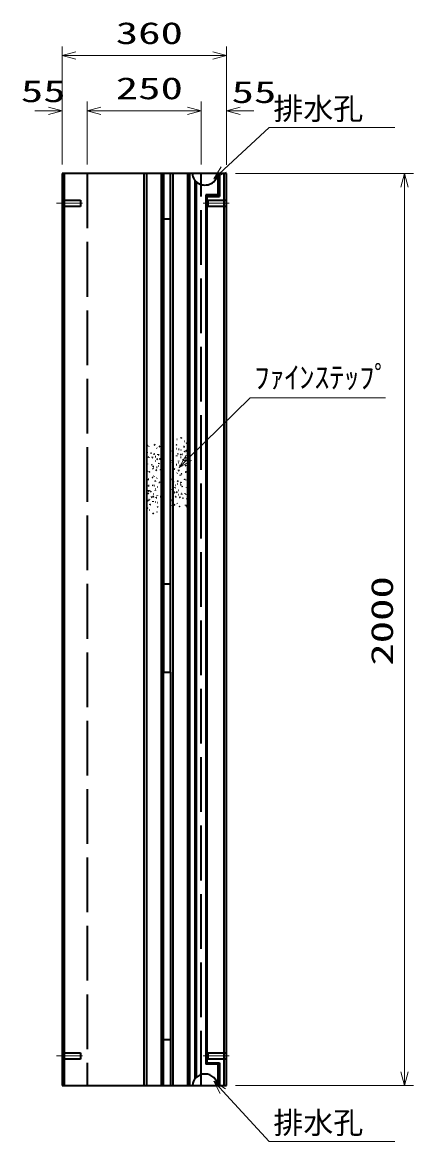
# Model space of a CAD drawing. Units: millimetres on the paper. Extents: x 0 to 841, y 0 to 594.
# Drawn here: x 176.2 to 219.1, y 284.3 to 407 of the extents above; entities that cross this region are included whole.
import ezdxf
from ezdxf.enums import TextEntityAlignment as Align

# ---------------------------------------------------------------- set-up
doc = ezdxf.new("R2010")
doc.units = ezdxf.units.MM
doc.linetypes.add('DASHED', pattern=[7.5, 6, -1.5])
doc.linetypes.add('USER1', pattern=[18.5, 12, -1.5, 3.5, -1.5])
for name, color, linetype, lineweight in [('D-BMK（構造物基準線）', 2, 'USER1', 18), ('D-STR-DIM（寸法）', 7, 'Continuous', 13), ('D-STR-HTXT（WS-旗）', 7, 'Continuous', 13), ('D-STR-HTXT（旗上げ）', 7, 'Continuous', 13), ('D-STR（構造物）', 1, 'Continuous', 35)]:
    doc.layers.add(name, color=color, linetype=linetype, lineweight=lineweight)
doc.styles.add('ＭＳ ゴシック', font='')
doc.styles.get('ＭＳ ゴシック').set_extended_font_data('MS Gothic')

# ---------------------------------------------------------------- blocks, each defined once
blk = doc.blocks.new('_Open30')
at = {"color": 7, "linetype": 'Continuous', "lineweight": 13}
for p, q in [((-1, 0.2679), (0, 0)), ((0, 0), (-1, -0.2679)), ((0, 0), (-1, 0))]:
    blk.add_line(p, q, dxfattribs=at)

msp = doc.modelspace()

# ---------------------------------------------------------------- linework, layer by layer
at = {"layer": 'D-BMK（構造物基準線）'}
for p, q in [((179.988, 387.185), (182.838, 387.185)), ((198.913, 387.185), (196.063, 387.185)), ((179.988, 293.685), (182.838, 293.685)), ((198.913, 293.685), (196.063, 293.685))]:
    msp.add_line(p, q, dxfattribs=at)
at = {"layer": 'D-STR-DIM（寸法）'}
for p, q in [((180.599, 398.331), (180.599, 404.381)), ((198.599, 398.361), (198.599, 404.381)), ((182.099, 403.381), (197.099, 403.381)), ((180.599, 391.435), (180.599, 398.331)), ((183.349, 391.486), (183.349, 398.331)), ((183.349, 391.435), (183.349, 398.331)), ((195.849, 391.435), (195.849, 398.331)), ((195.849, 391.471), (195.849, 398.331)), ((198.599, 391.404), (198.599, 398.331)), ((179.099, 397.331), (177.599, 397.331)), ((184.849, 397.331), (186.349, 397.331)), ((184.849, 397.331), (194.349, 397.331)), ((194.349, 397.331), (192.849, 397.331)), ((200.099, 397.331), (201.599, 397.331)), ((199.599, 390.435), (219.103, 390.435)), ((218.103, 291.935), (218.103, 388.935)), ((199.599, 290.435), (219.103, 290.435))]:
    msp.add_line(p, q, dxfattribs=at)
at = {"layer": 'D-STR-HTXT（WS-旗）'}
for points in [[(217.053, 395.481), (203.265, 395.481), (198.307, 390.892)], [(217.053, 284.286), (203.265, 284.286), (198.217, 289.819)]]:
    msp.add_lwpolyline(points, dxfattribs=at)
at = {"layer": 'D-STR-HTXT（旗上げ）'}
msp.add_lwpolyline([(216.024, 365.843), (201.194, 365.843), (194.486, 359.26)], dxfattribs=at)
at = {"layer": 'D-STR（構造物）'}
for p, q in [((198.599, 390.435), (180.599, 390.435)), ((180.599, 390.435), (180.599, 290.435)), ((180.849, 290.435), (180.849, 390.435)), ((189.599, 290.435), (189.599, 390.435)), ((189.849, 390.435), (189.849, 290.435)), ((191.469, 390.435), (191.469, 290.435)), ((191.469, 290.435), (191.469, 390.435)), ((191.709, 390.435), (191.709, 385.435)), ((192.478, 385.435), (192.478, 390.435)), ((192.719, 390.435), (192.719, 290.435)), ((194.349, 390.435), (194.349, 290.435)), ((194.599, 290.435), (194.599, 390.435)), ((197.676, 388.108), (197.676, 390.435)), ((197.849, 390.435), (197.849, 387.935)), ((198.349, 290.435), (198.349, 390.435)), ((198.599, 290.435), (198.599, 390.435)), ((195.151, 389.685), (195.151, 291.184)), ((195.325, 291.363), (195.325, 389.506)), ((196.325, 388.108), (196.325, 292.762)), ((197.676, 388.108), (196.325, 388.108)), ((196.325, 388.108), (196.498, 387.935)), ((196.498, 292.935), (196.498, 387.935)), ((196.498, 387.935), (197.849, 387.935)), ((197.849, 387.935), (197.676, 388.108)), ((192.478, 385.435), (191.709, 385.435)), ((191.709, 385.435), (191.709, 345.437)), ((192.478, 345.437), (192.478, 385.435)), ((193.17, 361.314), (193.218, 361.301)), ((193.97, 361.093), (194.02, 361.093)), ((194.237, 360.872), (194.202, 360.837)), ((194.273, 360.837), (194.237, 360.872)), ((189.894, 359.87), (189.89, 359.82)), ((190.043, 360.567), (190.038, 360.517)), ((190.944, 360.377), (190.98, 360.342)), ((191.087, 359.661), (191.087, 359.611)), ((191.147, 359.611), (191.185, 359.644)), ((191.147, 359.611), (191.179, 359.573)), ((191.527, 360.526), (191.548, 360.571)), ((192.657, 359.987), (192.653, 360.036)), ((192.85, 359.588), (192.803, 359.605)), ((193.094, 360.744), (193.129, 360.709)), ((193.156, 360.262), (193.112, 360.237)), ((193.129, 360.709), (193.164, 360.744)), ((193.269, 359.714), (193.228, 359.685)), ((193.269, 359.714), (193.298, 359.673)), ((193.414, 360.163), (193.364, 360.171)), ((193.64, 360.115), (193.657, 360.162)), ((193.779, 359.665), (193.824, 359.686)), ((189.961, 358.564), (189.965, 358.614)), ((189.982, 359.413), (190.015, 359.375)), ((190.113, 359.311), (190.109, 359.261)), ((190.503, 359.31), (190.516, 359.358)), ((190.503, 359.31), (190.551, 359.297)), ((190.844, 358.904), (190.794, 358.904)), ((190.804, 359.424), (190.85, 359.403)), ((191.194, 358.654), (191.242, 358.667)), ((191.194, 358.654), (191.207, 358.606)), ((191.524, 358.789), (191.541, 358.836)), ((192.548, 359.015), (192.51, 358.983)), ((193.1, 358.524), (193.15, 358.52)), ((193.125, 359.511), (193.146, 359.465)), ((193.343, 358.772), (193.393, 358.772)), ((193.347, 358.935), (193.356, 358.885)), ((193.457, 358.411), (193.505, 358.424)), ((193.631, 359.311), (193.581, 359.316)), ((193.86, 359.034), (193.828, 359.072)), ((189.973, 357.815), (189.964, 357.766)), ((190.587, 358.303), (190.574, 358.351)), ((190.587, 358.303), (190.635, 358.316)), ((190.663, 357.228), (190.672, 357.277)), ((190.993, 358.202), (190.943, 358.207)), ((191.208, 358.355), (191.158, 358.355)), ((192.781, 358.057), (192.749, 358.095)), ((192.949, 358.031), (192.906, 358.006)), ((192.949, 358.031), (192.924, 358.074)), ((193.218, 357.583), (193.243, 357.626)), ((193.525, 357.389), (193.516, 357.339)), ((190.73, 356.206), (190.682, 356.193)), ((190.97, 357.034), (190.945, 356.991)), ((191.038, 356.097), (191.088, 356.093)), ((191.239, 356.586), (191.282, 356.611)), ((191.239, 356.586), (191.264, 356.543)), ((191.407, 356.56), (191.439, 356.522)), ((192.993, 355.962), (192.945, 355.949)), ((192.98, 356.261), (193.03, 356.261)), ((192.993, 355.962), (192.98, 356.011)), ((193.195, 356.414), (193.245, 356.41)), ((193.6, 356.314), (193.552, 356.301)), ((193.6, 356.314), (193.613, 356.266)), ((194.215, 356.801), (194.223, 356.851)), ((194.227, 356.053), (194.223, 356.003)), ((190.328, 355.583), (190.36, 355.545)), ((190.409, 354.952), (190.364, 354.931)), ((190.557, 355.306), (190.607, 355.301)), ((190.845, 355.845), (190.795, 355.845)), ((190.841, 355.682), (190.832, 355.732)), ((190.918, 354.903), (190.89, 354.944)), ((190.918, 354.903), (190.959, 354.932)), ((191.063, 355.106), (191.042, 355.151)), ((191.338, 355.029), (191.385, 355.012)), ((191.64, 355.602), (191.678, 355.634)), ((192.664, 355.827), (192.647, 355.78)), ((193.041, 355.005), (193.002, 354.973)), ((193.041, 355.005), (193.009, 355.044)), ((193.101, 354.955), (193.101, 355.005)), ((193.383, 355.193), (193.338, 355.214)), ((193.343, 355.712), (193.393, 355.712)), ((193.685, 355.307), (193.637, 355.32)), ((193.685, 355.307), (193.672, 355.259)), ((194.074, 355.306), (194.079, 355.355)), ((194.205, 355.204), (194.173, 355.242)), ((194.293, 354.747), (194.298, 354.797)), ((189.915, 353.78), (189.95, 353.745)), ((189.95, 353.745), (189.986, 353.78)), ((190.217, 353.524), (190.167, 353.524)), ((190.548, 354.502), (190.531, 354.455)), ((190.774, 354.454), (190.823, 354.446)), ((191.059, 353.908), (191.023, 353.873)), ((191.032, 354.354), (191.075, 354.379)), ((191.059, 353.908), (191.094, 353.873)), ((191.53, 354.63), (191.534, 354.58)), ((192.661, 354.091), (192.64, 354.045)), ((193.243, 354.239), (193.208, 354.275)), ((194.145, 354.05), (194.149, 354.099)), ((191.018, 353.303), (190.97, 353.316)), ((191.709, 345.437), (191.709, 335.758)), ((191.709, 345.437), (192.478, 345.437)), ((192.478, 335.758), (192.478, 345.437)), ((191.709, 335.758), (192.478, 335.758)), ((191.709, 295.435), (191.709, 335.758)), ((192.478, 335.758), (192.478, 295.435)), ((191.709, 290.435), (191.709, 295.435)), ((192.478, 295.435), (191.709, 295.435)), ((192.478, 295.435), (192.478, 290.435)), ((196.325, 292.762), (196.498, 292.935)), ((197.676, 292.762), (196.325, 292.762)), ((196.498, 292.935), (197.849, 292.935)), ((197.849, 292.935), (197.676, 292.762)), ((197.676, 290.435), (197.676, 292.762)), ((197.849, 292.935), (197.849, 290.435)), ((180.599, 290.435), (198.599, 290.435))]:
    msp.add_line(p, q, dxfattribs=at)
at = {"layer": 'D-STR（構造物）', "linetype": 'DASHED'}
for p, q in [((183.349, 390.435), (183.349, 290.435)), ((195.849, 290.435), (195.849, 390.435)), ((180.599, 387.535), (182.599, 387.535)), ((182.599, 386.835), (180.599, 386.835)), ((182.599, 387.535), (182.599, 386.835)), ((196.599, 387.535), (198.599, 387.535)), ((196.599, 386.835), (196.599, 387.535)), ((198.599, 386.835), (196.599, 386.835)), ((180.599, 294.035), (182.599, 294.035)), ((182.599, 293.335), (180.599, 293.335)), ((182.599, 294.035), (182.599, 293.335)), ((196.599, 293.335), (196.599, 294.035)), ((196.599, 294.035), (198.599, 294.035)), ((198.599, 293.335), (196.599, 293.335))]:
    msp.add_line(p, q, dxfattribs=at)
at = {"layer": 'D-STR（構造物）'}
for points in [[(193.587, 361.431), (193.625, 361.463), (193.657, 361.425)], [(189.95, 360.701), (189.912, 360.669), (189.944, 360.631)], [(190.386, 359.727), (190.354, 359.765), (190.392, 359.797)], [(190.733, 359.662), (190.683, 359.666), (190.687, 359.716)], [(190.779, 360.659), (190.734, 360.68), (190.755, 360.725)], [(191.319, 360.55), (191.283, 360.515), (191.319, 360.48)], [(191.566, 360.007), (191.516, 360.007), (191.516, 359.957)], [(193.558, 359.596), (193.599, 359.625), (193.628, 359.584)], [(193.946, 360.52), (193.959, 360.472), (193.911, 360.459)], [(194.037, 359.914), (194.046, 359.963), (194.095, 359.954)], [(194.167, 360.047), (194.208, 360.076), (194.237, 360.035)], [(190.457, 358.471), (190.425, 358.509), (190.463, 358.541)], [(191.051, 359.157), (191.015, 359.121), (191.051, 359.086)], [(191.309, 359.204), (191.296, 359.156), (191.344, 359.143)], [(192.684, 358.722), (192.712, 358.763), (192.671, 358.791)], [(193.614, 358.399), (193.655, 358.37), (193.626, 358.329)], [(193.963, 358.954), (193.934, 358.995), (193.893, 358.967)], [(194.068, 358.429), (194.117, 358.437), (194.126, 358.388)], [(194.12, 358.911), (194.128, 358.96), (194.079, 358.969)], [(194.122, 359.212), (194.147, 359.256), (194.191, 359.231)], [(190.13, 357.772), (190.159, 357.731), (190.2, 357.76)], [(190.622, 358.041), (190.574, 358.054), (190.586, 358.102)], [(190.951, 357.93), (190.913, 357.898), (190.945, 357.86)], [(191.421, 357.935), (191.38, 357.964), (191.409, 358.005)], [(191.583, 357.744), (191.544, 357.711), (191.512, 357.75)], [(193.352, 357.88), (193.4, 357.893), (193.387, 357.941)], [(193.723, 357.474), (193.694, 357.515), (193.653, 357.486)], [(194.105, 357.717), (194.154, 357.725), (194.163, 357.676)], [(194.275, 357.64), (194.316, 357.612), (194.287, 357.571)], [(189.913, 356.976), (189.872, 357.005), (189.9, 357.046)], [(190.082, 356.9), (190.033, 356.891), (190.025, 356.941)], [(190.12, 356.188), (190.071, 356.179), (190.062, 356.229)], [(190.465, 357.143), (190.493, 357.102), (190.534, 357.13)], [(190.574, 356.218), (190.533, 356.246), (190.562, 356.287)], [(190.836, 356.737), (190.788, 356.724), (190.8, 356.676)], [(192.675, 356.867), (192.643, 356.905), (192.605, 356.873)], [(192.779, 356.612), (192.807, 356.653), (192.766, 356.682)], [(193.236, 356.686), (193.275, 356.719), (193.242, 356.757)], [(193.566, 356.576), (193.614, 356.563), (193.601, 356.515)], [(193.731, 356.146), (193.763, 356.108), (193.725, 356.076)], [(194.058, 356.845), (194.029, 356.885), (193.988, 356.857)], [(190.065, 355.404), (190.04, 355.361), (189.997, 355.386)], [(190.068, 355.706), (190.059, 355.656), (190.109, 355.648)], [(190.15, 354.703), (190.141, 354.654), (190.092, 354.663)], [(190.225, 355.663), (190.254, 355.622), (190.295, 355.65)], [(190.629, 355.021), (190.588, 354.992), (190.56, 355.033)], [(191.504, 355.895), (191.475, 355.854), (191.516, 355.825)], [(192.879, 355.412), (192.892, 355.461), (192.843, 355.474)], [(193.137, 355.46), (193.172, 355.495), (193.137, 355.531)], [(193.455, 354.955), (193.505, 354.95), (193.5, 354.901)], [(193.802, 354.89), (193.834, 354.852), (193.795, 354.82)], [(190.02, 354.57), (189.979, 354.541), (189.951, 354.582)], [(190.241, 354.097), (190.228, 354.145), (190.276, 354.158)], [(192.621, 354.61), (192.671, 354.61), (192.671, 354.66)], [(192.869, 354.067), (192.904, 354.102), (192.869, 354.137)], [(193.409, 353.958), (193.454, 353.937), (193.433, 353.892)], [(194.238, 353.916), (194.276, 353.948), (194.244, 353.986)], [(190.601, 353.186), (190.563, 353.154), (190.531, 353.192)]]:
    msp.add_lwpolyline(points, dxfattribs=at)
for centre, start_param, end_param in [((196.243, 390.435), 6.2831848, 9.4247777), ((196.243, 290.435), 3.1415927, 6.2831853)]:
    msp.add_ellipse(centre, major_axis=(-1.357, 0), ratio=0.9294, start_param=start_param, end_param=end_param, dxfattribs=at)

# ---------------------------------------------------------------- block references
at = {"layer": 'D-STR-DIM（寸法）', "xscale": 1.5, "yscale": 1.5}
for p, rotation in [((180.599, 403.381), 180), ((183.349, 397.331), 180), ((183.349, 397.331), 180), ((198.599, 397.331), 180), ((218.103, 390.435), 90), ((218.103, 290.435), 270)]:
    msp.add_blockref('_Open30', p, dxfattribs=dict(at, rotation=rotation))
for p in [(198.599, 403.381), (180.599, 397.331), (195.849, 397.331), (195.849, 397.331)]:
    msp.add_blockref('_Open30', p, dxfattribs=at)
at = {"layer": 'D-STR-HTXT（WS-旗）', "xscale": 1.5, "yscale": 1.5}
for p, rotation in [((197.206, 389.873), 222.78711), ((197.206, 290.927), 132.37661)]:
    msp.add_blockref('_Open30', p, dxfattribs=dict(at, rotation=rotation))
at = {"layer": 'D-STR-HTXT（旗上げ）', "xscale": 1.5, "yscale": 1.5, "rotation": 224.46124}
msp.add_blockref('_Open30', (193.415, 358.209), dxfattribs=at)

# ---------------------------------------------------------------- texts
at = {"layer": 'D-STR-DIM（寸法）', "style": 'ＭＳ ゴシック', "width": 1.5}
for s, p in [('360', (186.474, 403.919)), ('55', (176.08, 397.55)), ('250', (186.474, 397.869)), ('55', (199.164, 397.455))]:
    msp.add_text(s, height=2.405, dxfattribs=at).set_placement(p, align=Align.BOTTOM_LEFT)
msp.add_text('2000', height=2.405, rotation=90, dxfattribs=at).set_placement((217.566, 336.476), align=Align.BOTTOM_LEFT)
at = {"layer": 'D-STR-HTXT（WS-旗）', "style": 'ＭＳ ゴシック'}
for p in [(203.746, 395.633), (203.746, 284.438)]:
    msp.add_text('排水孔', height=2.405, dxfattribs=at).set_placement(p, align=Align.BOTTOM_LEFT)
at = {"layer": 'D-STR-HTXT（旗上げ）', "style": 'ＭＳ ゴシック'}
msp.add_text('ﾌｧｲﾝｽﾃｯﾌﾟ', height=2.405, dxfattribs=at).set_placement((201.674, 366.169), align=Align.BOTTOM_LEFT)

doc.saveas('drawing.dxf')
